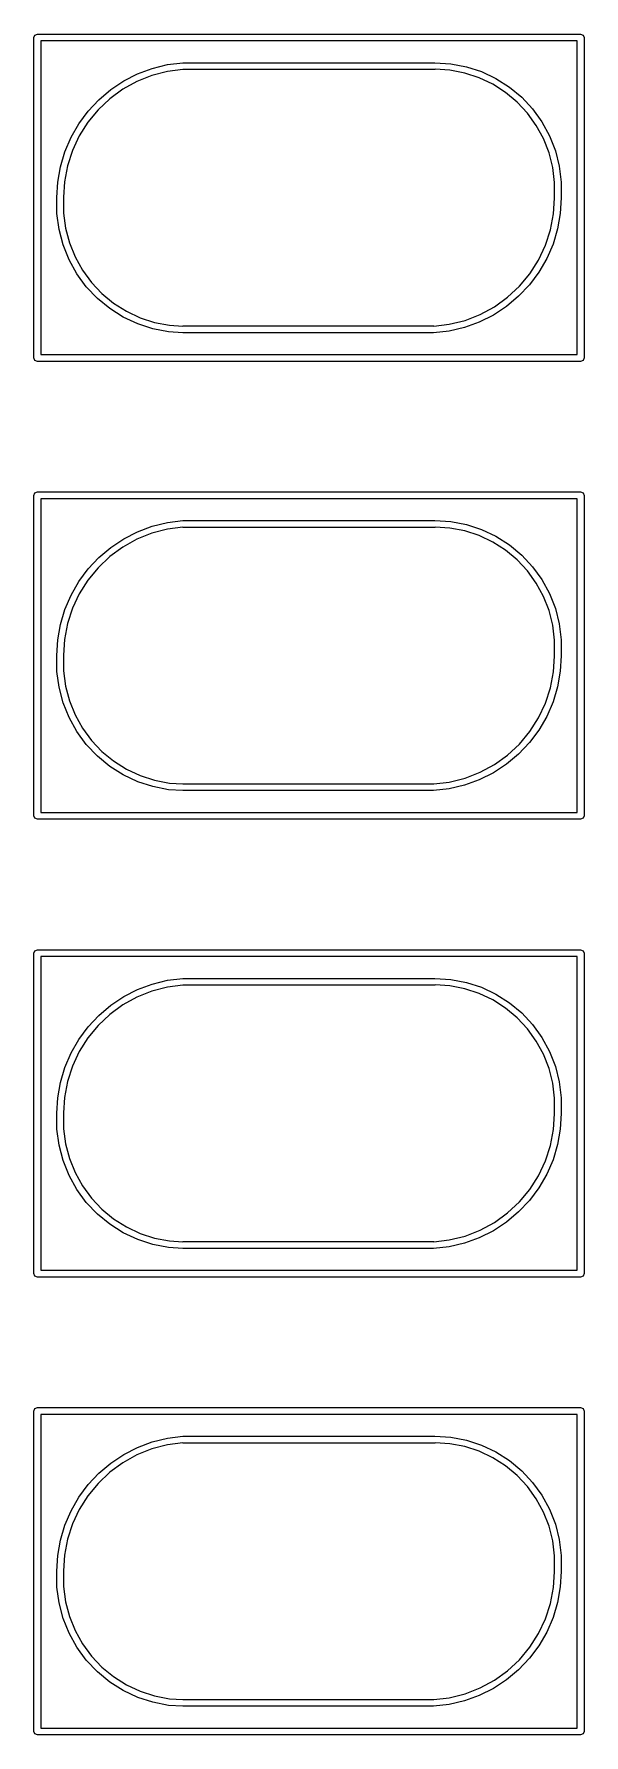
# Model space of a CAD drawing. Extents: x 85 to 202, y -139 to -109.
# Drawn here: x 109.09 to 118.71, y -138.86 to -109.14 of the extents above; entities that cross this region are included whole.
import ezdxf

# ---------------------------------------------------------------- set-up
doc = ezdxf.new("R2010")
doc.units = 0
doc.layers.add('BLACK', color=7, linetype='CONTINUOUS')

msp = doc.modelspace()

# ---------------------------------------------------------------- linework, layer by layer
at = {"layer": 'BLACK', "linetype": 'CONTINUOUS'}
for p, q in [((109.09, -109.2), (109.107, -109.157)), ((109.09, -114.8), (109.09, -109.2)), ((109.107, -109.157), (109.149, -109.139)), ((109.149, -109.139), (118.65, -109.139)), ((109.209, -109.259), (109.209, -114.74)), ((118.59, -109.259), (109.209, -109.259)), ((118.59, -114.74), (118.59, -109.259)), ((118.65, -109.139), (118.693, -109.157)), ((118.693, -109.157), (118.71, -109.2)), ((118.71, -109.2), (118.71, -114.8)), ((111.159, -109.739), (111.425, -109.674)), ((111.425, -109.674), (111.696, -109.64)), ((111.696, -109.64), (111.696, -109.64)), ((111.696, -109.64), (111.698, -109.641)), ((111.698, -109.641), (111.7, -109.64)), ((111.7, -109.64), (116.1, -109.64)), ((116.1, -109.64), (116.378, -109.658)), ((116.378, -109.658), (116.652, -109.71)), ((110.432, -110.111), (110.659, -109.959)), ((110.89, -109.968), (110.644, -110.104)), ((110.659, -109.959), (110.903, -109.835)), ((111.152, -109.863), (110.89, -109.968)), ((110.903, -109.835), (111.159, -109.739)), ((111.424, -109.792), (111.152, -109.863)), ((111.693, -109.757), (111.424, -109.792)), ((111.7, -109.76), (111.693, -109.757)), ((116.1, -109.76), (111.7, -109.76)), ((116.109, -109.756), (116.1, -109.76)), ((116.364, -109.772), (116.109, -109.756)), ((116.623, -109.822), (116.364, -109.772)), ((116.875, -109.904), (116.623, -109.822)), ((116.652, -109.71), (116.918, -109.796)), ((117.114, -110.017), (116.875, -109.904)), ((116.918, -109.796), (117.17, -109.915)), ((117.17, -109.915), (117.405, -110.065)), ((110.223, -110.287), (110.432, -110.111)), ((110.644, -110.104), (110.416, -110.27)), ((117.337, -110.159), (117.114, -110.017)), ((117.54, -110.328), (117.337, -110.159)), ((117.405, -110.065), (117.62, -110.243)), ((117.62, -110.243), (117.81, -110.447)), ((109.874, -110.707), (110.037, -110.487)), ((110.211, -110.464), (110.032, -110.681)), ((110.037, -110.487), (110.223, -110.287)), ((110.416, -110.27), (110.211, -110.464)), ((117.721, -110.521), (117.54, -110.328)), ((117.876, -110.735), (117.721, -110.521)), ((117.81, -110.447), (117.974, -110.673)), ((109.738, -110.944), (109.874, -110.707)), ((110.032, -110.681), (109.882, -110.919)), ((118.002, -110.967), (117.876, -110.735)), ((117.974, -110.673), (118.107, -110.918)), ((109.63, -111.196), (109.738, -110.944)), ((109.882, -110.919), (109.762, -111.174)), ((118.099, -111.213), (118.002, -110.967)), ((118.107, -110.918), (118.209, -111.178)), ((109.553, -111.458), (109.63, -111.196)), ((109.675, -111.442), (109.623, -111.719)), ((109.762, -111.174), (109.675, -111.442)), ((118.164, -111.47), (118.099, -111.213)), ((118.209, -111.178), (118.278, -111.448)), ((118.278, -111.448), (118.312, -111.725)), ((109.49, -111.996), (109.505, -111.727)), ((109.505, -111.727), (109.553, -111.458)), ((109.623, -111.719), (109.606, -111.991)), ((118.196, -111.732), (118.164, -111.47)), ((118.195, -111.987), (118.196, -111.732)), ((118.312, -111.725), (118.31, -112)), ((109.489, -112), (109.49, -111.998)), ((109.49, -112), (109.489, -112)), ((109.49, -111.997), (109.49, -111.996)), ((109.49, -111.998), (109.49, -111.997)), ((109.49, -111.997), (109.49, -111.997)), ((109.491, -112.277), (109.49, -112)), ((109.609, -112.003), (109.605, -112.012)), ((109.605, -112.012), (109.607, -112.269)), ((109.606, -111.991), (109.609, -112)), ((109.609, -112), (109.609, -112.002)), ((109.609, -112.002), (109.609, -112.003)), ((118.177, -112.283), (118.194, -112.009)), ((118.191, -111.996), (118.195, -111.987)), ((118.191, -111.998), (118.191, -111.996)), ((118.191, -112), (118.191, -111.998)), ((118.194, -112.009), (118.191, -112)), ((118.31, -112.004), (118.294, -112.275)), ((118.31, -112), (118.31, -112)), ((118.31, -112), (118.31, -112.001)), ((118.31, -112.001), (118.31, -112.004)), ((118.31, -112.004), (118.31, -112.004)), ((118.31, -112.004), (118.31, -112.004)), ((109.528, -112.554), (109.491, -112.277)), ((109.607, -112.269), (109.642, -112.532)), ((118.124, -112.562), (118.177, -112.283)), ((118.294, -112.275), (118.247, -112.546)), ((109.599, -112.825), (109.528, -112.554)), ((109.642, -112.532), (109.709, -112.788)), ((118.036, -112.831), (118.124, -112.562)), ((118.247, -112.546), (118.168, -112.81)), ((109.704, -113.084), (109.599, -112.825)), ((109.709, -112.788), (109.808, -113.035)), ((117.914, -113.088), (118.036, -112.831)), ((118.168, -112.81), (118.058, -113.062)), ((109.84, -113.329), (109.704, -113.084)), ((109.808, -113.035), (109.937, -113.267)), ((117.762, -113.327), (117.914, -113.088)), ((118.058, -113.062), (117.92, -113.301)), ((110.005, -113.555), (109.84, -113.329)), ((109.937, -113.267), (110.094, -113.481)), ((110.094, -113.481), (110.277, -113.674)), ((117.756, -113.521), (117.567, -113.721)), ((117.58, -113.545), (117.762, -113.327)), ((117.92, -113.301), (117.756, -113.521)), ((110.198, -113.758), (110.005, -113.555)), ((110.414, -113.936), (110.198, -113.758)), ((110.277, -113.674), (110.482, -113.842)), ((117.142, -113.904), (117.373, -113.738)), ((117.567, -113.721), (117.356, -113.898)), ((117.373, -113.738), (117.58, -113.545)), ((110.651, -114.085), (110.414, -113.936)), ((110.482, -113.842), (110.706, -113.984)), ((110.904, -114.204), (110.651, -114.085)), ((110.706, -113.984), (110.947, -114.096)), ((110.947, -114.096), (111.199, -114.178)), ((116.629, -114.142), (116.893, -114.039)), ((117.125, -114.049), (116.879, -114.172)), ((116.893, -114.039), (117.142, -113.904)), ((117.356, -113.898), (117.125, -114.049)), ((111.17, -114.29), (110.904, -114.204)), ((111.445, -114.343), (111.17, -114.29)), ((111.199, -114.178), (111.46, -114.228)), ((111.696, -114.358), (111.445, -114.343)), ((111.46, -114.228), (111.694, -114.242)), ((111.694, -114.242), (111.7, -114.24)), ((111.7, -114.36), (111.696, -114.358)), ((111.7, -114.24), (116.075, -114.24)), ((116.075, -114.36), (111.7, -114.36)), ((116.075, -114.24), (116.083, -114.243)), ((116.077, -114.359), (116.075, -114.36)), ((116.079, -114.36), (116.077, -114.359)), ((116.352, -114.329), (116.079, -114.36)), ((116.079, -114.36), (116.079, -114.36)), ((116.083, -114.243), (116.354, -114.211)), ((116.62, -114.266), (116.352, -114.329)), ((116.354, -114.211), (116.629, -114.142)), ((116.879, -114.172), (116.62, -114.266)), ((109.107, -114.843), (109.09, -114.8)), ((109.149, -114.861), (109.107, -114.843)), ((118.65, -114.861), (109.149, -114.861)), ((109.209, -114.74), (118.59, -114.74)), ((118.693, -114.843), (118.65, -114.861)), ((118.71, -114.8), (118.693, -114.843)), ((109.09, -117.2), (109.107, -117.157)), ((109.09, -122.8), (109.09, -117.2)), ((109.107, -117.157), (109.149, -117.139)), ((109.149, -117.139), (118.65, -117.139)), ((109.209, -117.259), (109.209, -122.74)), ((118.59, -117.259), (109.209, -117.259)), ((118.59, -122.74), (118.59, -117.259)), ((118.65, -117.139), (118.693, -117.157)), ((118.693, -117.157), (118.71, -117.2)), ((118.71, -117.2), (118.71, -122.8)), ((111.159, -117.739), (111.425, -117.674)), ((111.425, -117.674), (111.696, -117.64)), ((111.696, -117.64), (111.696, -117.64)), ((111.696, -117.64), (111.698, -117.641)), ((111.698, -117.641), (111.7, -117.64)), ((111.7, -117.64), (116.1, -117.64)), ((116.1, -117.64), (116.378, -117.658)), ((116.378, -117.658), (116.652, -117.71)), ((110.432, -118.111), (110.659, -117.959)), ((110.89, -117.968), (110.644, -118.104)), ((110.659, -117.959), (110.903, -117.835)), ((111.152, -117.863), (110.89, -117.968)), ((110.903, -117.835), (111.159, -117.739)), ((111.424, -117.792), (111.152, -117.863)), ((111.693, -117.757), (111.424, -117.792)), ((111.7, -117.76), (111.693, -117.757)), ((116.1, -117.76), (111.7, -117.76)), ((116.109, -117.756), (116.1, -117.76)), ((116.364, -117.772), (116.109, -117.756)), ((116.623, -117.822), (116.364, -117.772)), ((116.875, -117.904), (116.623, -117.822)), ((116.652, -117.71), (116.918, -117.796)), ((117.114, -118.017), (116.875, -117.904)), ((116.918, -117.796), (117.17, -117.915)), ((117.17, -117.915), (117.405, -118.065)), ((110.037, -118.487), (110.223, -118.287)), ((110.416, -118.27), (110.211, -118.464)), ((110.223, -118.287), (110.432, -118.111)), ((110.644, -118.104), (110.416, -118.27)), ((117.337, -118.159), (117.114, -118.017)), ((117.54, -118.328), (117.337, -118.159)), ((117.405, -118.065), (117.62, -118.243)), ((117.62, -118.243), (117.81, -118.447)), ((109.874, -118.707), (110.037, -118.487)), ((110.211, -118.464), (110.032, -118.681)), ((117.721, -118.521), (117.54, -118.328)), ((117.876, -118.735), (117.721, -118.521)), ((117.81, -118.447), (117.974, -118.673)), ((109.738, -118.944), (109.874, -118.707)), ((110.032, -118.681), (109.882, -118.919)), ((118.002, -118.967), (117.876, -118.735)), ((117.974, -118.673), (118.107, -118.918)), ((109.63, -119.196), (109.738, -118.944)), ((109.762, -119.174), (109.675, -119.442)), ((109.882, -118.919), (109.762, -119.174)), ((118.099, -119.213), (118.002, -118.967)), ((118.107, -118.918), (118.209, -119.178)), ((118.209, -119.178), (118.278, -119.448)), ((109.505, -119.727), (109.553, -119.458)), ((109.553, -119.458), (109.63, -119.196)), ((109.675, -119.442), (109.623, -119.719)), ((118.164, -119.47), (118.099, -119.213)), ((118.196, -119.732), (118.164, -119.47)), ((118.278, -119.448), (118.312, -119.725)), ((109.49, -119.996), (109.505, -119.727)), ((109.623, -119.719), (109.606, -119.991)), ((118.195, -119.987), (118.196, -119.732)), ((118.312, -119.725), (118.31, -120)), ((109.489, -120), (109.49, -119.998)), ((109.49, -120), (109.489, -120)), ((109.49, -119.997), (109.49, -119.996)), ((109.49, -119.998), (109.49, -119.997)), ((109.49, -119.997), (109.49, -119.997)), ((109.491, -120.277), (109.49, -120)), ((109.609, -120.003), (109.605, -120.012)), ((109.605, -120.012), (109.607, -120.269)), ((109.606, -119.991), (109.609, -120)), ((109.609, -120), (109.609, -120.002)), ((109.609, -120.002), (109.609, -120.003)), ((118.177, -120.283), (118.194, -120.009)), ((118.191, -119.996), (118.195, -119.987)), ((118.191, -119.998), (118.191, -119.996)), ((118.191, -120), (118.191, -119.998)), ((118.194, -120.009), (118.191, -120)), ((118.31, -120.004), (118.294, -120.275)), ((118.31, -120), (118.31, -120)), ((118.31, -120), (118.31, -120.001)), ((118.31, -120.001), (118.31, -120.004)), ((118.31, -120.004), (118.31, -120.004)), ((118.31, -120.004), (118.31, -120.004)), ((109.528, -120.554), (109.491, -120.277)), ((109.607, -120.269), (109.642, -120.532)), ((118.124, -120.562), (118.177, -120.283)), ((118.294, -120.275), (118.247, -120.546)), ((109.599, -120.825), (109.528, -120.554)), ((109.642, -120.532), (109.709, -120.788)), ((118.036, -120.831), (118.124, -120.562)), ((118.247, -120.546), (118.168, -120.81)), ((109.704, -121.084), (109.599, -120.825)), ((109.709, -120.788), (109.808, -121.035)), ((117.914, -121.088), (118.036, -120.831)), ((118.168, -120.81), (118.058, -121.062)), ((109.84, -121.329), (109.704, -121.084)), ((109.808, -121.035), (109.937, -121.267)), ((117.762, -121.327), (117.914, -121.088)), ((118.058, -121.062), (117.92, -121.301)), ((110.005, -121.555), (109.84, -121.329)), ((109.937, -121.267), (110.094, -121.481)), ((110.198, -121.758), (110.005, -121.555)), ((110.094, -121.481), (110.277, -121.674)), ((117.373, -121.738), (117.58, -121.545)), ((117.756, -121.521), (117.567, -121.721)), ((117.58, -121.545), (117.762, -121.327)), ((117.92, -121.301), (117.756, -121.521)), ((110.414, -121.936), (110.198, -121.758)), ((110.277, -121.674), (110.482, -121.842)), ((110.482, -121.842), (110.706, -121.984)), ((117.142, -121.904), (117.373, -121.738)), ((117.567, -121.721), (117.356, -121.898)), ((110.651, -122.085), (110.414, -121.936)), ((110.904, -122.204), (110.651, -122.085)), ((110.706, -121.984), (110.947, -122.096)), ((110.947, -122.096), (111.199, -122.178)), ((116.354, -122.211), (116.629, -122.142)), ((116.629, -122.142), (116.893, -122.039)), ((117.125, -122.049), (116.879, -122.172)), ((116.893, -122.039), (117.142, -121.904)), ((117.356, -121.898), (117.125, -122.049)), ((111.17, -122.29), (110.904, -122.204)), ((111.445, -122.343), (111.17, -122.29)), ((111.199, -122.178), (111.46, -122.228)), ((111.696, -122.358), (111.445, -122.343)), ((111.46, -122.228), (111.694, -122.242)), ((111.694, -122.242), (111.7, -122.24)), ((111.7, -122.36), (111.696, -122.358)), ((111.7, -122.24), (116.075, -122.24)), ((116.075, -122.36), (111.7, -122.36)), ((116.075, -122.24), (116.083, -122.243)), ((116.077, -122.359), (116.075, -122.36)), ((116.079, -122.36), (116.077, -122.359)), ((116.352, -122.329), (116.079, -122.36)), ((116.079, -122.36), (116.079, -122.36)), ((116.083, -122.243), (116.354, -122.211)), ((116.62, -122.266), (116.352, -122.329)), ((116.879, -122.172), (116.62, -122.266)), ((109.209, -122.74), (118.59, -122.74)), ((109.107, -122.843), (109.09, -122.8)), ((109.149, -122.86), (109.107, -122.843)), ((118.65, -122.86), (109.149, -122.86)), ((118.693, -122.843), (118.65, -122.86)), ((118.71, -122.8), (118.693, -122.843)), ((109.09, -125.2), (109.107, -125.157)), ((109.09, -130.8), (109.09, -125.2)), ((109.107, -125.157), (109.149, -125.139)), ((109.149, -125.139), (118.65, -125.139)), ((109.209, -125.259), (109.209, -130.74)), ((118.59, -125.259), (109.209, -125.259)), ((118.59, -130.74), (118.59, -125.259)), ((118.65, -125.139), (118.693, -125.157)), ((118.693, -125.157), (118.71, -125.2)), ((118.71, -125.2), (118.71, -130.8)), ((111.159, -125.739), (111.425, -125.674)), ((111.425, -125.674), (111.696, -125.64)), ((111.696, -125.64), (111.696, -125.64)), ((111.696, -125.64), (111.698, -125.641)), ((111.698, -125.641), (111.7, -125.64)), ((111.7, -125.64), (116.1, -125.64)), ((116.1, -125.64), (116.378, -125.658)), ((116.378, -125.658), (116.652, -125.71)), ((116.652, -125.71), (116.918, -125.796)), ((110.432, -126.111), (110.659, -125.959)), ((110.89, -125.968), (110.644, -126.104)), ((110.659, -125.959), (110.903, -125.835)), ((111.152, -125.863), (110.89, -125.968)), ((110.903, -125.835), (111.159, -125.739)), ((111.424, -125.792), (111.152, -125.863)), ((111.693, -125.757), (111.424, -125.792)), ((111.7, -125.76), (111.693, -125.757)), ((116.1, -125.76), (111.7, -125.76)), ((116.109, -125.756), (116.1, -125.76)), ((116.364, -125.772), (116.109, -125.756)), ((116.623, -125.822), (116.364, -125.772)), ((116.875, -125.904), (116.623, -125.822)), ((117.114, -126.017), (116.875, -125.904)), ((116.918, -125.796), (117.17, -125.915)), ((117.337, -126.159), (117.114, -126.017)), ((117.17, -125.915), (117.405, -126.065)), ((110.037, -126.487), (110.223, -126.287)), ((110.416, -126.27), (110.211, -126.464)), ((110.223, -126.287), (110.432, -126.111)), ((110.644, -126.104), (110.416, -126.27)), ((117.54, -126.328), (117.337, -126.159)), ((117.405, -126.065), (117.62, -126.243)), ((117.62, -126.243), (117.81, -126.447)), ((109.874, -126.707), (110.037, -126.487)), ((110.211, -126.464), (110.032, -126.681)), ((117.721, -126.521), (117.54, -126.328)), ((117.876, -126.735), (117.721, -126.521)), ((117.81, -126.447), (117.974, -126.673)), ((109.738, -126.944), (109.874, -126.707)), ((110.032, -126.681), (109.882, -126.919)), ((118.002, -126.967), (117.876, -126.735)), ((117.974, -126.673), (118.107, -126.918)), ((109.553, -127.458), (109.63, -127.196)), ((109.63, -127.196), (109.738, -126.944)), ((109.762, -127.174), (109.675, -127.442)), ((109.882, -126.919), (109.762, -127.174)), ((118.099, -127.213), (118.002, -126.967)), ((118.107, -126.918), (118.209, -127.178)), ((118.209, -127.178), (118.278, -127.448)), ((109.505, -127.727), (109.553, -127.458)), ((109.675, -127.442), (109.623, -127.719)), ((118.164, -127.47), (118.099, -127.213)), ((118.196, -127.732), (118.164, -127.47)), ((118.278, -127.448), (118.312, -127.725)), ((109.49, -127.996), (109.505, -127.727)), ((109.623, -127.719), (109.606, -127.991)), ((118.195, -127.987), (118.196, -127.732)), ((118.312, -127.725), (118.31, -128)), ((109.489, -128), (109.49, -127.998)), ((109.49, -128), (109.489, -128)), ((109.49, -127.997), (109.49, -127.996)), ((109.49, -127.998), (109.49, -127.997)), ((109.49, -127.997), (109.49, -127.997)), ((109.491, -128.277), (109.49, -128)), ((109.609, -128.003), (109.605, -128.012)), ((109.605, -128.012), (109.607, -128.269)), ((109.606, -127.991), (109.609, -128)), ((109.609, -128), (109.609, -128.002)), ((109.609, -128.002), (109.609, -128.003)), ((118.177, -128.283), (118.194, -128.009)), ((118.191, -127.996), (118.195, -127.987)), ((118.191, -127.998), (118.191, -127.996)), ((118.191, -128), (118.191, -127.998)), ((118.194, -128.009), (118.191, -128)), ((118.31, -128.004), (118.294, -128.275)), ((118.31, -128), (118.31, -128)), ((118.31, -128), (118.31, -128.001)), ((118.31, -128.001), (118.31, -128.004)), ((118.31, -128.004), (118.31, -128.004)), ((118.31, -128.004), (118.31, -128.004)), ((109.528, -128.554), (109.491, -128.277)), ((109.607, -128.269), (109.642, -128.532)), ((118.124, -128.562), (118.177, -128.283)), ((118.294, -128.275), (118.247, -128.546)), ((109.599, -128.825), (109.528, -128.554)), ((109.642, -128.532), (109.709, -128.788)), ((118.036, -128.831), (118.124, -128.562)), ((118.247, -128.546), (118.168, -128.81)), ((109.704, -129.084), (109.599, -128.825)), ((109.709, -128.788), (109.808, -129.035)), ((117.914, -129.088), (118.036, -128.831)), ((118.168, -128.81), (118.058, -129.062)), ((109.84, -129.329), (109.704, -129.084)), ((109.808, -129.035), (109.937, -129.267)), ((109.937, -129.267), (110.094, -129.481)), ((117.762, -129.327), (117.914, -129.088)), ((118.058, -129.062), (117.92, -129.301)), ((110.005, -129.555), (109.84, -129.329)), ((110.198, -129.758), (110.005, -129.555)), ((110.094, -129.481), (110.277, -129.674)), ((117.373, -129.738), (117.58, -129.545)), ((117.756, -129.521), (117.567, -129.721)), ((117.58, -129.545), (117.762, -129.327)), ((117.92, -129.301), (117.756, -129.521)), ((110.414, -129.936), (110.198, -129.758)), ((110.277, -129.674), (110.482, -129.842)), ((110.482, -129.842), (110.706, -129.984)), ((117.142, -129.904), (117.373, -129.738)), ((117.567, -129.721), (117.356, -129.898)), ((110.651, -130.085), (110.414, -129.936)), ((110.904, -130.204), (110.651, -130.085)), ((110.706, -129.984), (110.947, -130.096)), ((110.947, -130.096), (111.199, -130.178)), ((111.199, -130.178), (111.46, -130.228)), ((116.354, -130.211), (116.629, -130.142)), ((116.879, -130.172), (116.62, -130.266)), ((116.629, -130.142), (116.893, -130.039)), ((117.125, -130.049), (116.879, -130.172)), ((116.893, -130.039), (117.142, -129.904)), ((117.356, -129.898), (117.125, -130.049)), ((111.17, -130.29), (110.904, -130.204)), ((111.445, -130.343), (111.17, -130.29)), ((111.696, -130.358), (111.445, -130.343)), ((111.46, -130.228), (111.694, -130.242)), ((111.694, -130.242), (111.7, -130.24)), ((111.7, -130.36), (111.696, -130.358)), ((111.7, -130.24), (116.075, -130.24)), ((116.075, -130.36), (111.7, -130.36)), ((116.075, -130.24), (116.083, -130.243)), ((116.077, -130.359), (116.075, -130.36)), ((116.079, -130.36), (116.077, -130.359)), ((116.352, -130.329), (116.079, -130.36)), ((116.079, -130.36), (116.079, -130.36)), ((116.083, -130.243), (116.354, -130.211)), ((116.62, -130.266), (116.352, -130.329)), ((109.209, -130.74), (118.59, -130.74)), ((109.107, -130.843), (109.09, -130.8)), ((109.149, -130.861), (109.107, -130.843)), ((118.65, -130.861), (109.149, -130.861)), ((118.693, -130.843), (118.65, -130.861)), ((118.71, -130.8), (118.693, -130.843)), ((109.107, -133.157), (109.149, -133.139)), ((109.149, -133.139), (118.65, -133.139)), ((118.65, -133.139), (118.693, -133.157)), ((109.09, -133.2), (109.107, -133.157)), ((109.09, -138.8), (109.09, -133.2)), ((109.209, -133.26), (109.209, -138.74)), ((118.59, -133.26), (109.209, -133.26)), ((118.59, -138.74), (118.59, -133.26)), ((118.693, -133.157), (118.71, -133.2)), ((118.71, -133.2), (118.71, -138.8)), ((110.903, -133.835), (111.159, -133.739)), ((111.159, -133.739), (111.425, -133.674)), ((111.425, -133.674), (111.696, -133.64)), ((111.696, -133.64), (111.696, -133.64)), ((111.696, -133.64), (111.698, -133.641)), ((111.698, -133.641), (111.7, -133.64)), ((111.7, -133.64), (116.1, -133.64)), ((116.1, -133.64), (116.378, -133.658)), ((116.378, -133.658), (116.652, -133.71)), ((116.652, -133.71), (116.918, -133.796)), ((110.432, -134.111), (110.659, -133.959)), ((110.89, -133.968), (110.644, -134.104)), ((110.659, -133.959), (110.903, -133.835)), ((111.152, -133.863), (110.89, -133.968)), ((111.424, -133.792), (111.152, -133.863)), ((111.693, -133.757), (111.424, -133.792)), ((111.7, -133.76), (111.693, -133.757)), ((116.1, -133.76), (111.7, -133.76)), ((116.109, -133.756), (116.1, -133.76)), ((116.364, -133.773), (116.109, -133.756)), ((116.623, -133.822), (116.364, -133.773)), ((116.875, -133.904), (116.623, -133.822)), ((117.114, -134.017), (116.875, -133.904)), ((116.918, -133.796), (117.17, -133.915)), ((117.337, -134.159), (117.114, -134.017)), ((117.17, -133.915), (117.405, -134.065)), ((110.037, -134.487), (110.223, -134.287)), ((110.416, -134.27), (110.211, -134.464)), ((110.223, -134.287), (110.432, -134.111)), ((110.644, -134.104), (110.416, -134.27)), ((117.54, -134.328), (117.337, -134.159)), ((117.405, -134.065), (117.62, -134.243)), ((117.721, -134.521), (117.54, -134.328)), ((117.62, -134.243), (117.81, -134.447)), ((109.874, -134.707), (110.037, -134.487)), ((110.211, -134.464), (110.032, -134.681)), ((117.876, -134.735), (117.721, -134.521)), ((117.81, -134.447), (117.974, -134.673)), ((109.738, -134.944), (109.874, -134.707)), ((109.882, -134.919), (109.762, -135.174)), ((110.032, -134.681), (109.882, -134.919)), ((118.002, -134.967), (117.876, -134.735)), ((117.974, -134.673), (118.107, -134.918)), ((118.107, -134.918), (118.209, -135.178)), ((109.553, -135.458), (109.63, -135.196)), ((109.63, -135.196), (109.738, -134.944)), ((109.762, -135.174), (109.675, -135.442)), ((118.099, -135.213), (118.002, -134.967)), ((118.164, -135.47), (118.099, -135.213)), ((118.209, -135.178), (118.278, -135.448)), ((109.505, -135.727), (109.553, -135.458)), ((109.675, -135.442), (109.623, -135.719)), ((118.196, -135.732), (118.164, -135.47)), ((118.278, -135.448), (118.312, -135.725)), ((109.49, -135.996), (109.505, -135.727)), ((109.623, -135.719), (109.606, -135.991)), ((118.195, -135.987), (118.196, -135.732)), ((118.312, -135.725), (118.31, -136)), ((109.489, -136), (109.49, -135.998)), ((109.49, -136), (109.489, -136)), ((109.49, -135.997), (109.49, -135.996)), ((109.49, -135.998), (109.49, -135.997)), ((109.49, -135.997), (109.49, -135.997)), ((109.491, -136.277), (109.49, -136)), ((109.609, -136.003), (109.605, -136.012)), ((109.605, -136.012), (109.607, -136.269)), ((109.606, -135.991), (109.609, -136)), ((109.609, -136), (109.609, -136.002)), ((109.609, -136.002), (109.609, -136.003)), ((118.177, -136.283), (118.194, -136.009)), ((118.191, -135.996), (118.195, -135.987)), ((118.191, -135.998), (118.191, -135.996)), ((118.191, -136), (118.191, -135.998)), ((118.194, -136.009), (118.191, -136)), ((118.31, -136.004), (118.294, -136.275)), ((118.31, -136), (118.31, -136)), ((118.31, -136), (118.31, -136.001)), ((118.31, -136.001), (118.31, -136.004)), ((118.31, -136.004), (118.31, -136.004)), ((118.31, -136.004), (118.31, -136.004)), ((109.528, -136.554), (109.491, -136.277)), ((109.607, -136.269), (109.642, -136.532)), ((118.124, -136.562), (118.177, -136.283)), ((118.294, -136.275), (118.247, -136.546)), ((109.599, -136.825), (109.528, -136.554)), ((109.642, -136.532), (109.709, -136.788)), ((118.036, -136.831), (118.124, -136.562)), ((118.247, -136.546), (118.168, -136.81)), ((109.704, -137.084), (109.599, -136.825)), ((109.709, -136.788), (109.808, -137.035)), ((117.914, -137.088), (118.036, -136.831)), ((118.168, -136.81), (118.058, -137.062)), ((109.84, -137.329), (109.704, -137.084)), ((109.808, -137.035), (109.937, -137.267)), ((109.937, -137.267), (110.094, -137.481)), ((117.92, -137.301), (117.756, -137.521)), ((117.762, -137.327), (117.914, -137.088)), ((118.058, -137.062), (117.92, -137.301)), ((110.005, -137.555), (109.84, -137.329)), ((110.198, -137.758), (110.005, -137.555)), ((110.094, -137.481), (110.277, -137.674)), ((117.373, -137.738), (117.58, -137.545)), ((117.756, -137.521), (117.567, -137.721)), ((117.58, -137.545), (117.762, -137.327)), ((110.414, -137.936), (110.198, -137.758)), ((110.277, -137.674), (110.482, -137.842)), ((110.482, -137.842), (110.706, -137.984)), ((116.893, -138.039), (117.142, -137.904)), ((117.356, -137.898), (117.125, -138.049)), ((117.142, -137.904), (117.373, -137.738)), ((117.567, -137.721), (117.356, -137.898)), ((110.651, -138.085), (110.414, -137.936)), ((110.904, -138.204), (110.651, -138.085)), ((110.706, -137.984), (110.947, -138.096)), ((111.17, -138.29), (110.904, -138.204)), ((110.947, -138.096), (111.199, -138.178)), ((111.199, -138.178), (111.46, -138.228)), ((116.354, -138.211), (116.629, -138.142)), ((116.879, -138.172), (116.62, -138.266)), ((116.629, -138.142), (116.893, -138.039)), ((117.125, -138.049), (116.879, -138.172)), ((111.445, -138.343), (111.17, -138.29)), ((111.696, -138.358), (111.445, -138.343)), ((111.46, -138.228), (111.694, -138.242)), ((111.694, -138.242), (111.7, -138.24)), ((111.7, -138.36), (111.696, -138.358)), ((111.7, -138.24), (116.075, -138.24)), ((116.075, -138.36), (111.7, -138.36)), ((116.075, -138.24), (116.083, -138.243)), ((116.077, -138.359), (116.075, -138.36)), ((116.079, -138.36), (116.077, -138.359)), ((116.352, -138.329), (116.079, -138.36)), ((116.079, -138.36), (116.079, -138.36)), ((116.083, -138.243), (116.354, -138.211)), ((116.62, -138.266), (116.352, -138.329)), ((109.107, -138.843), (109.09, -138.8)), ((109.209, -138.74), (118.59, -138.74)), ((118.71, -138.8), (118.693, -138.843)), ((109.149, -138.861), (109.107, -138.843)), ((118.65, -138.861), (109.149, -138.861)), ((118.693, -138.843), (118.65, -138.861))]:
    msp.add_line(p, q, dxfattribs=at)

doc.saveas('drawing.dxf')
